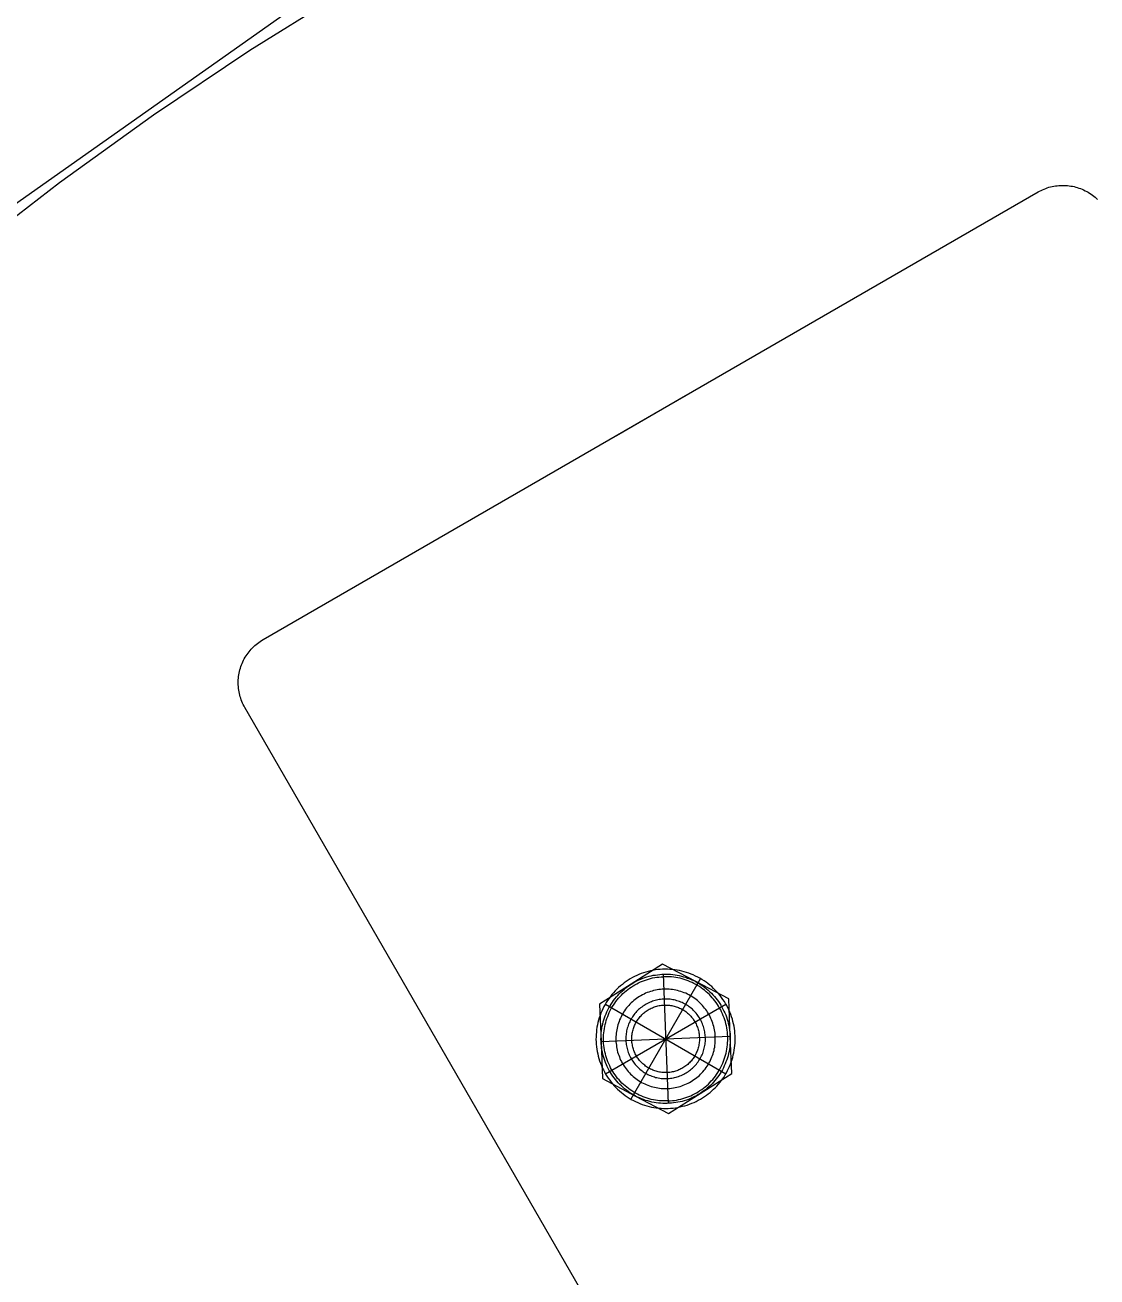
# Model space of a CAD drawing. Header units: millimetres. Extents: x -263 to 4879, y -277 to 2995.
# Drawn here: x 542.4 to 650.2, y 710.9 to 836.8 of the extents above; entities that cross this region are included whole.
import ezdxf

# ---------------------------------------------------------------- set-up
doc = ezdxf.new("R2010")
doc.units = ezdxf.units.MM
doc.layers.add('ZANO_R', color=7, linetype='Continuous', lineweight=0)
doc.layers.add('ZANO_W', color=1, linetype='Continuous', lineweight=0)
doc.styles.add('Arial', font='arial.ttf')
doc.styles.get("Standard").update_dxf_attribs({"font": 'ARIALUNI.TTF'})
doc.dimstyles.new('pl i ang', dxfattribs={"dimtxt": 50, "dimasz": 50, "dimexe": 1.25, "dimexo": 0.625, "dimgap": 10, "dimtad": 1, "dimtoh": 1, "dimtxsty": 'Standard', "dimcen": 2.5, "dimclrd": 1, "dimclre": 1, "dimclrt": 1, "dimadec": 0, "dimazin": 0, "dimtfac": 1, "dimtmove": 0, "dimatfit": 3, "dimfxl": 1, "dimarcsym": 1})

# ---------------------------------------------------------------- blocks, each defined once
blk = doc.blocks.new('*D441')
at = {"layer": 'ZANO_W', "color": 1, "lineweight": -2}
for p, q in [((741.71, 888.75), (-154, 888.75)), ((-144, 239.89), (-144, 848.75)), ((741.71, 199.89), (-154, 199.89))]:
    blk.add_line(p, q, dxfattribs=at)
at = {"layer": 'ZANO_W', "color": 1}
for points in [[(-137.33, 848.75), (-150.67, 848.75), (-144, 888.75)], [(-150.67, 239.89), (-137.33, 239.89), (-144, 199.89)]]:
    blk.add_solid(points, dxfattribs=at)
at = {"layer": 'ZANO_W', "color": 1, "insert": (-174.42, 544.32), "char_height": 40, "attachment_point": 5, "rotation": 90, "style": 'Arial'}
blk.add_mtext('689', dxfattribs=at)
blk = doc.blocks.new('*D442')
at = {"layer": 'ZANO_W', "color": 1, "lineweight": -2}
for p, q in [((747.96, 1365.34), (-216.41, 1365.34)), ((-206.41, 1325.34), (-206.41, -236.41)), ((735.9, -276.41), (-216.41, -276.41))]:
    blk.add_line(p, q, dxfattribs=at)
at = {"layer": 'ZANO_W', "color": 1}
for points in [[(-199.74, 1325.34), (-213.08, 1325.34), (-206.41, 1365.34)], [(-213.08, -236.41), (-199.74, -236.41), (-206.41, -276.41)]]:
    blk.add_solid(points, dxfattribs=at)
at = {"layer": 'ZANO_W', "color": 1, "insert": (-236.83, 544.46), "char_height": 40, "attachment_point": 5, "rotation": 90, "style": 'Arial'}
blk.add_mtext('1642', dxfattribs=at)

msp = doc.modelspace()

# ---------------------------------------------------------------- linework, layer by layer
at = {"layer": 'ZANO_R'}
for p, q in [((533.37, 813.12), (572.29, 840.58)), ((564.98, 834.22), (574.87, 840.37)), ((555.29, 827.74), (564.98, 834.22)), ((545.84, 820.94), (555.29, 827.74)), ((536.62, 813.82), (545.84, 820.94)), ((646.18, 820.6), (646.35, 820.62)), ((646.35, 820.62), (646.52, 820.63)), ((646.52, 820.63), (646.69, 820.64)), ((646.69, 820.64), (646.86, 820.63)), ((646.86, 820.63), (647.03, 820.63)), ((647.03, 820.63), (647.2, 820.62)), ((566.3, 774.97), (644.25, 819.97)), ((644.25, 819.97), (644.39, 820.05)), ((644.39, 820.05), (644.55, 820.13)), ((644.55, 820.13), (644.7, 820.2)), ((644.7, 820.2), (644.86, 820.27)), ((644.86, 820.27), (645.02, 820.33)), ((645.02, 820.33), (645.18, 820.38)), ((645.18, 820.38), (645.34, 820.44)), ((645.34, 820.44), (645.51, 820.48)), ((645.51, 820.48), (645.67, 820.52)), ((645.67, 820.52), (645.84, 820.55)), ((645.84, 820.55), (646.01, 820.58)), ((646.01, 820.58), (646.18, 820.6)), ((647.2, 820.62), (647.37, 820.6)), ((647.37, 820.6), (647.54, 820.57)), ((647.54, 820.57), (647.71, 820.54)), ((647.71, 820.54), (647.87, 820.51)), ((647.87, 820.51), (648.04, 820.47)), ((648.04, 820.47), (648.2, 820.42)), ((648.2, 820.42), (648.37, 820.37)), ((648.37, 820.37), (648.53, 820.31)), ((648.53, 820.31), (648.69, 820.24)), ((648.69, 820.24), (648.84, 820.18)), ((648.84, 820.18), (649, 820.1)), ((649, 820.1), (649.15, 820.02)), ((649.15, 820.02), (649.29, 819.94)), ((649.29, 819.94), (649.44, 819.85)), ((649.44, 819.85), (649.58, 819.75)), ((649.58, 819.75), (649.72, 819.65)), ((649.72, 819.65), (649.86, 819.55)), ((649.86, 819.55), (649.99, 819.44)), ((649.99, 819.44), (650.12, 819.33)), ((650.12, 819.33), (650.24, 819.21)), ((608.78, 799.47), (601.85, 795.47)), ((565.11, 774.01), (565.23, 774.13)), ((565.23, 774.13), (565.35, 774.25)), ((565.35, 774.25), (565.47, 774.37)), ((565.47, 774.37), (565.6, 774.48)), ((565.6, 774.48), (565.74, 774.59)), ((565.74, 774.59), (565.87, 774.69)), ((565.87, 774.69), (566.01, 774.79)), ((566.01, 774.79), (566.16, 774.88)), ((566.16, 774.88), (566.3, 774.97)), ((564.26, 772.73), (564.34, 772.89)), ((564.34, 772.89), (564.42, 773.04)), ((564.42, 773.04), (564.5, 773.19)), ((564.5, 773.19), (564.59, 773.33)), ((564.59, 773.33), (564.69, 773.47)), ((564.69, 773.47), (564.79, 773.61)), ((564.79, 773.61), (564.89, 773.75)), ((564.89, 773.75), (565, 773.88)), ((565, 773.88), (565.11, 774.01)), ((563.87, 771.43), (563.9, 771.6)), ((563.9, 771.6), (563.93, 771.76)), ((563.93, 771.76), (563.97, 771.93)), ((563.97, 771.93), (564.02, 772.09)), ((564.02, 772.09), (564.07, 772.26)), ((564.07, 772.26), (564.13, 772.42)), ((564.13, 772.42), (564.19, 772.58)), ((564.19, 772.58), (564.26, 772.73)), ((563.8, 770.75), (563.81, 770.92)), ((563.8, 770.58), (563.8, 770.75)), ((563.81, 770.41), (563.8, 770.58)), ((563.81, 770.92), (563.82, 771.09)), ((563.82, 770.24), (563.81, 770.41)), ((563.82, 771.09), (563.84, 771.26)), ((563.84, 771.26), (563.87, 771.43)), ((563.84, 770.07), (563.82, 770.24)), ((563.86, 769.9), (563.84, 770.07)), ((563.89, 769.73), (563.86, 769.9)), ((563.92, 769.56), (563.89, 769.73)), ((563.96, 769.4), (563.92, 769.56)), ((564, 769.23), (563.96, 769.4)), ((564.06, 769.07), (564, 769.23)), ((564.11, 768.91), (564.06, 769.07)), ((564.17, 768.75), (564.11, 768.91)), ((564.24, 768.59), (564.17, 768.75)), ((564.31, 768.44), (564.24, 768.59)), ((564.39, 768.29), (564.31, 768.44)), ((564.47, 768.14), (564.39, 768.29)), ((629.73, 655.11), (564.47, 768.14)), ((606.49, 742.33), (603.32, 740.33)), ((604.34, 741.39), (604.11, 741.3)), ((604.57, 741.47), (604.34, 741.39)), ((604.8, 741.55), (604.57, 741.47)), ((605.04, 741.61), (604.8, 741.55)), ((605.28, 741.67), (605.04, 741.61)), ((605.52, 741.72), (605.28, 741.67)), ((605.76, 741.76), (605.52, 741.72)), ((606, 741.79), (605.76, 741.76)), ((606.24, 741.81), (606, 741.79)), ((606.21, 741.31), (606.42, 741.32)), ((606.49, 741.83), (606.24, 741.81)), ((606.42, 741.32), (606.64, 741.33)), ((609.82, 740.59), (606.49, 742.33)), ((606.73, 741.83), (606.49, 741.83)), ((606.53, 741.33), (607.05, 728.34)), ((606.64, 741.33), (606.86, 741.33)), ((606.98, 741.83), (606.73, 741.83)), ((606.86, 741.33), (607.08, 741.33)), ((607.22, 741.82), (606.98, 741.83)), ((607.08, 741.33), (607.3, 741.32)), ((607.46, 741.8), (607.22, 741.82)), ((607.71, 741.78), (607.46, 741.8)), ((607.95, 741.74), (607.71, 741.78)), ((608.19, 741.69), (607.95, 741.74)), ((608.43, 741.64), (608.19, 741.69)), ((608.66, 741.58), (608.43, 741.64)), ((608.9, 741.51), (608.66, 741.58)), ((609.13, 741.43), (608.9, 741.51)), ((609.36, 741.35), (609.13, 741.43)), ((609.58, 741.26), (609.36, 741.35)), ((603.32, 740.33), (600.15, 738.33)), ((602.25, 740.16), (602.06, 740)), ((602.44, 740.31), (602.25, 740.16)), ((602.63, 740.46), (602.44, 740.31)), ((602.83, 740.6), (602.63, 740.46)), ((602.78, 739.95), (602.96, 740.08)), ((603.03, 740.74), (602.83, 740.6)), ((602.96, 740.08), (603.14, 740.21)), ((603.24, 740.87), (603.03, 740.74)), ((603.14, 740.21), (603.32, 740.33)), ((603.45, 740.99), (603.24, 740.87)), ((610.29, 740.9), (603.29, 728.77)), ((603.32, 740.33), (603.51, 740.44)), ((603.34, 740.04), (603.52, 740.16)), ((603.67, 741.1), (603.45, 740.99)), ((603.51, 740.44), (603.7, 740.55)), ((603.52, 740.16), (603.7, 740.27)), ((603.89, 741.2), (603.67, 741.1)), ((603.7, 740.55), (603.9, 740.65)), ((603.7, 740.27), (603.89, 740.37)), ((604.11, 741.3), (603.89, 741.2)), ((603.89, 740.37), (604.08, 740.46)), ((603.9, 740.65), (604.09, 740.75)), ((604.08, 740.46), (604.27, 740.55)), ((604.09, 740.75), (604.29, 740.84)), ((604.27, 740.55), (604.47, 740.64)), ((604.29, 740.84), (604.5, 740.92)), ((604.47, 740.64), (604.67, 740.71)), ((604.5, 740.92), (604.71, 740.99)), ((604.67, 740.71), (604.87, 740.78)), ((604.71, 740.99), (604.91, 741.06)), ((604.87, 740.78), (605.07, 740.84)), ((604.91, 741.06), (605.13, 741.12)), ((605.07, 740.84), (605.28, 740.9)), ((605.13, 741.12), (605.34, 741.17)), ((605.28, 740.9), (605.49, 740.95)), ((605.34, 741.17), (605.55, 741.22)), ((605.49, 740.95), (605.7, 740.99)), ((605.55, 741.22), (605.77, 741.25)), ((605.7, 740.99), (605.91, 741.02)), ((605.77, 741.25), (605.99, 741.28)), ((605.91, 741.02), (606.12, 741.05)), ((605.99, 741.28), (606.21, 741.31)), ((606.12, 741.05), (606.33, 741.07)), ((606.33, 741.07), (606.54, 741.08)), ((606.76, 741.08), (606.54, 741.08)), ((606.97, 741.08), (606.76, 741.08)), ((607.18, 741.07), (606.97, 741.08)), ((607.4, 741.06), (607.18, 741.07)), ((607.3, 741.32), (607.52, 741.29)), ((607.61, 741.03), (607.4, 741.06)), ((607.52, 741.29), (607.74, 741.27)), ((607.82, 741), (607.61, 741.03)), ((607.74, 741.27), (607.96, 741.23)), ((608.03, 740.96), (607.82, 741)), ((607.96, 741.23), (608.17, 741.19)), ((608.24, 740.92), (608.03, 740.96)), ((608.17, 741.19), (608.38, 741.14)), ((608.45, 740.86), (608.24, 740.92)), ((608.38, 741.14), (608.6, 741.08)), ((608.65, 740.8), (608.45, 740.86)), ((608.6, 741.08), (608.81, 741.02)), ((608.85, 740.74), (608.65, 740.8)), ((608.81, 741.02), (609.01, 740.94)), ((609.05, 740.66), (608.85, 740.74)), ((609.01, 740.94), (609.22, 740.87)), ((609.25, 740.58), (609.05, 740.66)), ((609.22, 740.87), (609.42, 740.78)), ((609.45, 740.49), (609.25, 740.58)), ((609.42, 740.78), (609.62, 740.69)), ((609.64, 740.4), (609.45, 740.49)), ((609.81, 741.15), (609.58, 741.26)), ((609.62, 740.69), (609.82, 740.59)), ((609.83, 740.3), (609.64, 740.4)), ((610.02, 741.04), (609.81, 741.15)), ((613.14, 738.84), (609.82, 740.59)), ((609.82, 740.59), (610.01, 740.48)), ((610.01, 740.19), (609.83, 740.3)), ((610.01, 740.48), (610.2, 740.37)), ((610.19, 740.08), (610.01, 740.19)), ((610.24, 740.93), (610.02, 741.04)), ((610.37, 739.96), (610.19, 740.08)), ((610.2, 740.37), (610.38, 740.25)), ((610.45, 740.8), (610.24, 740.93)), ((610.38, 740.25), (610.56, 740.13)), ((610.66, 740.67), (610.45, 740.8)), ((610.56, 740.13), (610.74, 740)), ((610.86, 740.53), (610.66, 740.67)), ((611.05, 740.39), (610.86, 740.53)), ((611.24, 740.24), (611.05, 740.39)), ((611.43, 740.08), (611.24, 740.24)), ((611.61, 739.91), (611.43, 740.08)), ((601.1, 738.9), (600.96, 738.7)), ((601.24, 739.1), (601.1, 738.9)), ((601.39, 739.29), (601.24, 739.1)), ((601.55, 739.47), (601.39, 739.29)), ((601.72, 739.65), (601.55, 739.47)), ((601.56, 738.69), (601.7, 738.87)), ((601.7, 738.87), (601.84, 739.04)), ((601.89, 739.83), (601.72, 739.65)), ((601.84, 739.04), (601.98, 739.2)), ((602.06, 740), (601.89, 739.83)), ((601.92, 738.75), (602.06, 738.92)), ((601.98, 739.2), (602.13, 739.36)), ((602.06, 738.92), (602.2, 739.07)), ((602.13, 739.36), (602.29, 739.52)), ((602.2, 739.07), (602.35, 739.23)), ((602.29, 739.52), (602.45, 739.67)), ((602.35, 739.23), (602.5, 739.38)), ((602.45, 739.67), (602.61, 739.81)), ((602.5, 739.38), (602.66, 739.52)), ((602.61, 739.81), (602.78, 739.95)), ((602.66, 739.52), (602.82, 739.66)), ((602.82, 739.66), (602.99, 739.79)), ((602.99, 739.79), (603.16, 739.92)), ((603.16, 739.92), (603.34, 740.04)), ((603.87, 738.89), (603.73, 738.79)), ((604.01, 738.99), (603.87, 738.89)), ((604.16, 739.09), (604.01, 738.99)), ((604.31, 739.17), (604.16, 739.09)), ((604.46, 739.26), (604.31, 739.17)), ((604.62, 739.34), (604.46, 739.26)), ((604.77, 739.41), (604.62, 739.34)), ((604.93, 739.48), (604.77, 739.41)), ((605.1, 739.54), (604.93, 739.48)), ((605.26, 739.59), (605.1, 739.54)), ((605.43, 739.64), (605.26, 739.59)), ((605.59, 739.69), (605.43, 739.64)), ((605.76, 739.73), (605.59, 739.69)), ((605.93, 739.76), (605.76, 739.73)), ((606.11, 739.79), (605.93, 739.76)), ((606.28, 739.81), (606.11, 739.79)), ((606.45, 739.82), (606.28, 739.81)), ((606.43, 738.82), (606.29, 738.8)), ((606.57, 738.83), (606.43, 738.82)), ((606.62, 739.83), (606.45, 739.82)), ((606.7, 738.83), (606.57, 738.83)), ((606.8, 739.83), (606.62, 739.83)), ((606.84, 738.83), (606.7, 738.83)), ((606.97, 739.83), (606.8, 739.83)), ((606.98, 738.83), (606.84, 738.83)), ((607.14, 739.82), (606.97, 739.83)), ((607.12, 738.82), (606.98, 738.83)), ((607.25, 738.81), (607.12, 738.82)), ((607.32, 739.81), (607.14, 739.82)), ((607.39, 738.79), (607.25, 738.81)), ((607.49, 739.79), (607.32, 739.81)), ((607.66, 739.76), (607.49, 739.79)), ((607.83, 739.73), (607.66, 739.76)), ((608, 739.69), (607.83, 739.73)), ((608.17, 739.64), (608, 739.69)), ((608.33, 739.59), (608.17, 739.64)), ((608.5, 739.54), (608.33, 739.59)), ((608.66, 739.47), (608.5, 739.54)), ((608.82, 739.41), (608.66, 739.47)), ((608.98, 739.33), (608.82, 739.41)), ((609.13, 739.25), (608.98, 739.33)), ((609.28, 739.17), (609.13, 739.25)), ((609.43, 739.08), (609.28, 739.17)), ((609.58, 738.99), (609.43, 739.08)), ((609.72, 738.89), (609.58, 738.99)), ((609.86, 738.78), (609.72, 738.89)), ((610.54, 739.84), (610.37, 739.96)), ((610.71, 739.71), (610.54, 739.84)), ((610.87, 739.57), (610.71, 739.71)), ((610.74, 740), (610.91, 739.86)), ((611.03, 739.43), (610.87, 739.57)), ((610.91, 739.86), (611.08, 739.72)), ((611.19, 739.28), (611.03, 739.43)), ((611.08, 739.72), (611.24, 739.57)), ((611.34, 739.13), (611.19, 739.28)), ((611.24, 739.57), (611.4, 739.42)), ((611.48, 738.97), (611.34, 739.13)), ((611.4, 739.42), (611.55, 739.26)), ((611.62, 738.81), (611.48, 738.97)), ((611.55, 739.26), (611.7, 739.1)), ((611.79, 739.74), (611.61, 739.91)), ((611.75, 738.64), (611.62, 738.81)), ((611.7, 739.1), (611.84, 738.93)), ((611.95, 739.57), (611.79, 739.74)), ((611.84, 738.93), (611.98, 738.76)), ((612.12, 739.38), (611.95, 739.57)), ((612.27, 739.19), (612.12, 739.38)), ((612.42, 739), (612.27, 739.19)), ((612.56, 738.8), (612.42, 739)), ((613.29, 735.09), (613.14, 738.84)), ((600.15, 738.33), (600.3, 734.58)), ((600.37, 737.63), (600.28, 737.4)), ((600.48, 737.85), (600.37, 737.63)), ((600.58, 738.07), (600.48, 737.85)), ((600.7, 738.28), (600.58, 738.07)), ((600.83, 738.49), (600.7, 738.28)), ((600.73, 738.33), (612.86, 731.33)), ((600.73, 731.33), (612.86, 738.33)), ((600.8, 737.36), (600.89, 737.56)), ((600.96, 738.7), (600.83, 738.49)), ((600.89, 737.56), (600.99, 737.76)), ((600.99, 737.76), (601.09, 737.95)), ((601.09, 737.95), (601.2, 738.15)), ((601.13, 737.49), (601.23, 737.68)), ((601.2, 738.15), (601.31, 738.33)), ((601.23, 737.68), (601.33, 737.87)), ((601.31, 738.33), (601.44, 738.52)), ((601.33, 737.87), (601.43, 738.05)), ((601.43, 738.05), (601.55, 738.23)), ((601.44, 738.52), (601.56, 738.69)), ((601.55, 738.23), (601.67, 738.41)), ((601.67, 738.41), (601.79, 738.58)), ((601.79, 738.58), (601.92, 738.75)), ((602.67, 737.66), (602.57, 737.51)), ((602.77, 737.8), (602.67, 737.66)), ((602.87, 737.94), (602.77, 737.8)), ((602.98, 738.07), (602.87, 737.94)), ((603.1, 738.2), (602.98, 738.07)), ((603.21, 738.33), (603.1, 738.2)), ((603.34, 738.45), (603.21, 738.33)), ((603.47, 738.57), (603.34, 738.45)), ((603.6, 738.68), (603.47, 738.57)), ((603.73, 738.79), (603.6, 738.68)), ((603.88, 737.57), (603.79, 737.47)), ((603.97, 737.67), (603.88, 737.57)), ((604.07, 737.77), (603.97, 737.67)), ((604.18, 737.86), (604.07, 737.77)), ((604.28, 737.95), (604.18, 737.86)), ((604.39, 738.03), (604.28, 737.95)), ((604.5, 738.11), (604.39, 738.03)), ((604.62, 738.19), (604.5, 738.11)), ((604.74, 738.26), (604.62, 738.19)), ((604.66, 737.48), (604.75, 737.55)), ((604.85, 738.33), (604.74, 738.26)), ((604.75, 737.55), (604.85, 737.62)), ((604.98, 738.4), (604.85, 738.33)), ((604.85, 737.62), (604.94, 737.69)), ((604.94, 737.69), (605.04, 737.75)), ((605.1, 738.46), (604.98, 738.4)), ((605.04, 737.75), (605.15, 737.81)), ((605.23, 738.52), (605.1, 738.46)), ((605.15, 737.81), (605.25, 737.86)), ((605.36, 738.57), (605.23, 738.52)), ((605.25, 737.86), (605.35, 737.92)), ((605.35, 737.92), (605.46, 737.96)), ((605.48, 738.61), (605.36, 738.57)), ((605.46, 737.96), (605.57, 738.01)), ((605.62, 738.66), (605.48, 738.61)), ((605.57, 738.01), (605.68, 738.05)), ((605.75, 738.7), (605.62, 738.66)), ((605.68, 738.05), (605.79, 738.08)), ((605.88, 738.73), (605.75, 738.7)), ((605.79, 738.08), (605.91, 738.12)), ((606.02, 738.76), (605.88, 738.73)), ((605.91, 738.12), (606.02, 738.15)), ((606.15, 738.78), (606.02, 738.76)), ((606.02, 738.15), (606.13, 738.17)), ((606.13, 738.17), (606.25, 738.19)), ((606.29, 738.8), (606.15, 738.78)), ((606.25, 738.19), (606.37, 738.21)), ((606.37, 738.21), (606.48, 738.22)), ((606.48, 738.22), (606.6, 738.23)), ((606.6, 738.23), (606.72, 738.23)), ((606.72, 738.23), (606.83, 738.23)), ((606.83, 738.23), (606.95, 738.23)), ((606.95, 738.23), (607.07, 738.22)), ((607.07, 738.22), (607.19, 738.21)), ((607.19, 738.21), (607.3, 738.2)), ((607.3, 738.2), (607.42, 738.18)), ((607.53, 738.77), (607.39, 738.79)), ((607.42, 738.18), (607.53, 738.15)), ((607.66, 738.74), (607.53, 738.77)), ((607.53, 738.15), (607.65, 738.13)), ((607.65, 738.13), (607.76, 738.09)), ((607.8, 738.71), (607.66, 738.74)), ((607.76, 738.09), (607.87, 738.06)), ((607.93, 738.67), (607.8, 738.71)), ((607.87, 738.06), (607.98, 738.02)), ((608.06, 738.63), (607.93, 738.67)), ((607.98, 738.02), (608.09, 737.98)), ((608.19, 738.58), (608.06, 738.63)), ((608.09, 737.98), (608.2, 737.93)), ((608.32, 738.53), (608.19, 738.58)), ((608.2, 737.93), (608.31, 737.88)), ((608.31, 737.88), (608.41, 737.83)), ((608.45, 738.48), (608.32, 738.53)), ((608.41, 737.83), (608.51, 737.77)), ((608.57, 738.42), (608.45, 738.48)), ((608.51, 737.77), (608.61, 737.71)), ((608.69, 738.35), (608.57, 738.42)), ((608.61, 737.71), (608.71, 737.64)), ((608.81, 738.29), (608.69, 738.35)), ((608.71, 737.64), (608.81, 737.58)), ((608.93, 738.22), (608.81, 738.29)), ((608.81, 737.58), (608.9, 737.5)), ((609.05, 738.14), (608.93, 738.22)), ((609.16, 738.06), (609.05, 738.14)), ((609.27, 737.98), (609.16, 738.06)), ((609.38, 737.89), (609.27, 737.98)), ((609.48, 737.8), (609.38, 737.89)), ((609.58, 737.7), (609.48, 737.8)), ((609.68, 737.6), (609.58, 737.7)), ((609.77, 737.5), (609.68, 737.6)), ((610, 738.68), (609.86, 738.78)), ((610.13, 738.56), (610, 738.68)), ((610.25, 738.44), (610.13, 738.56)), ((610.38, 738.32), (610.25, 738.44)), ((610.5, 738.2), (610.38, 738.32)), ((610.61, 738.06), (610.5, 738.2)), ((610.72, 737.93), (610.61, 738.06)), ((610.83, 737.79), (610.72, 737.93)), ((610.93, 737.65), (610.83, 737.79)), ((611.02, 737.51), (610.93, 737.65)), ((611.88, 738.47), (611.75, 738.64)), ((612, 738.29), (611.88, 738.47)), ((611.98, 738.76), (612.11, 738.58)), ((612.11, 738.11), (612, 738.29)), ((612.11, 738.58), (612.23, 738.4)), ((612.22, 737.93), (612.11, 738.11)), ((612.33, 737.74), (612.22, 737.93)), ((612.23, 738.4), (612.35, 738.21)), ((612.42, 737.55), (612.33, 737.74)), ((612.35, 738.21), (612.46, 738.02)), ((612.51, 737.36), (612.42, 737.55)), ((612.46, 738.02), (612.56, 737.83)), ((612.7, 738.6), (612.56, 738.8)), ((612.56, 737.83), (612.66, 737.63)), ((612.66, 737.63), (612.75, 737.44)), ((612.83, 738.39), (612.7, 738.6)), ((612.95, 738.17), (612.83, 738.39)), ((613.06, 737.96), (612.95, 738.17)), ((613.16, 737.74), (613.06, 737.96)), ((613.26, 737.51), (613.16, 737.74)), ((599.99, 736.47), (599.93, 736.23)), ((600.05, 736.71), (599.99, 736.47)), ((600.12, 736.94), (600.05, 736.71)), ((600.2, 737.17), (600.12, 736.94)), ((600.28, 737.4), (600.2, 737.17)), ((600.42, 736.1), (600.47, 736.32)), ((600.47, 736.32), (600.52, 736.53)), ((600.52, 736.53), (600.58, 736.74)), ((600.58, 736.74), (600.65, 736.95)), ((600.65, 736.95), (600.72, 737.16)), ((600.71, 736.28), (600.77, 736.49)), ((600.72, 737.16), (600.8, 737.36)), ((600.77, 736.49), (600.83, 736.69)), ((600.83, 736.69), (600.89, 736.89)), ((600.89, 736.89), (600.97, 737.09)), ((600.97, 737.09), (601.05, 737.29)), ((601.05, 737.29), (601.13, 737.49)), ((602.05, 736.42), (602, 736.25)), ((602.11, 736.58), (602.05, 736.42)), ((602.17, 736.74), (602.11, 736.58)), ((602.24, 736.9), (602.17, 736.74)), ((602.31, 737.06), (602.24, 736.9)), ((602.39, 737.21), (602.31, 737.06)), ((602.48, 737.36), (602.39, 737.21)), ((602.57, 737.51), (602.48, 737.36)), ((603.07, 736.3), (603.02, 736.17)), ((603.12, 736.43), (603.07, 736.3)), ((603.18, 736.55), (603.12, 736.43)), ((603.24, 736.67), (603.18, 736.55)), ((603.31, 736.8), (603.24, 736.67)), ((603.38, 736.92), (603.31, 736.8)), ((603.45, 737.03), (603.38, 736.92)), ((603.53, 737.15), (603.45, 737.03)), ((603.61, 737.26), (603.53, 737.15)), ((603.7, 737.37), (603.61, 737.26)), ((603.67, 736.19), (603.72, 736.29)), ((603.79, 737.47), (603.7, 737.37)), ((603.72, 736.29), (603.77, 736.4)), ((603.77, 736.4), (603.83, 736.5)), ((603.83, 736.5), (603.89, 736.6)), ((603.89, 736.6), (603.95, 736.7)), ((603.95, 736.7), (604.02, 736.8)), ((604.02, 736.8), (604.09, 736.89)), ((604.09, 736.89), (604.16, 736.99)), ((604.16, 736.99), (604.24, 737.08)), ((604.24, 737.08), (604.32, 737.16)), ((604.32, 737.16), (604.4, 737.25)), ((604.4, 737.25), (604.48, 737.33)), ((604.48, 737.33), (604.57, 737.41)), ((604.57, 737.41), (604.66, 737.48)), ((608.9, 737.5), (608.99, 737.43)), ((608.99, 737.43), (609.08, 737.35)), ((609.08, 737.35), (609.16, 737.27)), ((609.16, 737.27), (609.25, 737.19)), ((609.25, 737.19), (609.33, 737.1)), ((609.33, 737.1), (609.4, 737.01)), ((609.4, 737.01), (609.48, 736.92)), ((609.48, 736.92), (609.55, 736.83)), ((609.55, 736.83), (609.61, 736.73)), ((609.61, 736.73), (609.68, 736.63)), ((609.68, 736.63), (609.74, 736.53)), ((609.74, 736.53), (609.8, 736.43)), ((609.86, 737.4), (609.77, 737.5)), ((609.8, 736.43), (609.85, 736.33)), ((609.85, 736.33), (609.9, 736.22)), ((609.95, 737.29), (609.86, 737.4)), ((610.03, 737.18), (609.95, 737.29)), ((610.11, 737.07), (610.03, 737.18)), ((610.19, 736.95), (610.11, 737.07)), ((610.26, 736.83), (610.19, 736.95)), ((610.33, 736.71), (610.26, 736.83)), ((610.39, 736.59), (610.33, 736.71)), ((610.45, 736.46), (610.39, 736.59)), ((610.5, 736.34), (610.45, 736.46)), ((610.55, 736.21), (610.5, 736.34)), ((611.11, 737.36), (611.02, 737.51)), ((611.2, 737.21), (611.11, 737.36)), ((611.28, 737.05), (611.2, 737.21)), ((611.35, 736.89), (611.28, 737.05)), ((611.42, 736.74), (611.35, 736.89)), ((611.48, 736.57), (611.42, 736.74)), ((611.54, 736.41), (611.48, 736.57)), ((611.59, 736.24), (611.54, 736.41)), ((612.59, 737.16), (612.51, 737.36)), ((612.67, 736.96), (612.59, 737.16)), ((612.74, 736.76), (612.67, 736.96)), ((612.8, 736.56), (612.74, 736.76)), ((612.75, 737.44), (612.84, 737.23)), ((612.86, 736.35), (612.8, 736.56)), ((612.84, 737.23), (612.91, 737.03)), ((612.91, 736.14), (612.86, 736.35)), ((612.91, 737.03), (612.98, 736.82)), ((612.98, 736.82), (613.05, 736.61)), ((613.05, 736.61), (613.1, 736.4)), ((613.1, 736.4), (613.15, 736.18)), ((613.35, 737.29), (613.26, 737.51)), ((613.43, 737.06), (613.35, 737.29)), ((613.51, 736.82), (613.43, 737.06)), ((613.57, 736.59), (613.51, 736.82)), ((613.63, 736.35), (613.57, 736.59)), ((613.68, 736.11), (613.63, 736.35)), ((599.81, 735.26), (599.8, 735.02)), ((599.83, 735.51), (599.81, 735.26)), ((599.85, 735.75), (599.83, 735.51)), ((599.89, 735.99), (599.85, 735.75)), ((599.93, 736.23), (599.89, 735.99)), ((600.3, 735.01), (600.31, 735.23)), ((600.3, 734.58), (613.29, 735.09)), ((600.31, 735.23), (600.32, 735.45)), ((600.32, 735.45), (600.35, 735.67)), ((600.35, 735.67), (600.38, 735.89)), ((600.38, 735.89), (600.42, 736.1)), ((600.55, 735.01), (600.56, 735.23)), ((600.56, 735.23), (600.57, 735.44)), ((600.57, 735.44), (600.6, 735.65)), ((600.6, 735.65), (600.63, 735.86)), ((600.63, 735.86), (600.67, 736.07)), ((600.67, 736.07), (600.71, 736.28)), ((601.8, 735.06), (601.79, 734.88)), ((601.81, 735.23), (601.8, 735.06)), ((601.83, 735.4), (601.81, 735.23)), ((601.85, 735.57), (601.83, 735.4)), ((601.88, 735.74), (601.85, 735.57)), ((601.91, 735.91), (601.88, 735.74)), ((601.95, 736.08), (601.91, 735.91)), ((602, 736.25), (601.95, 736.08)), ((602.81, 735.23), (602.8, 735.09)), ((602.8, 735.09), (602.8, 734.95)), ((602.83, 735.36), (602.81, 735.23)), ((602.85, 735.5), (602.83, 735.36)), ((602.87, 735.64), (602.85, 735.5)), ((602.9, 735.77), (602.87, 735.64)), ((602.94, 735.9), (602.9, 735.77)), ((602.98, 736.04), (602.94, 735.9)), ((603.02, 736.17), (602.98, 736.04)), ((603.4, 735.05), (603.41, 735.17)), ((603.4, 734.93), (603.4, 735.05)), ((603.41, 735.17), (603.42, 735.28)), ((603.42, 735.28), (603.44, 735.4)), ((603.44, 735.4), (603.46, 735.52)), ((603.46, 735.52), (603.49, 735.63)), ((603.49, 735.63), (603.52, 735.74)), ((603.52, 735.74), (603.55, 735.86)), ((603.55, 735.86), (603.59, 735.97)), ((603.59, 735.97), (603.63, 736.08)), ((603.63, 736.08), (603.67, 736.19)), ((609.9, 736.22), (609.94, 736.11)), ((609.94, 736.11), (609.99, 736)), ((609.99, 736), (610.03, 735.89)), ((610.03, 735.89), (610.06, 735.78)), ((610.06, 735.78), (610.09, 735.67)), ((610.09, 735.67), (610.12, 735.55)), ((610.12, 735.55), (610.14, 735.44)), ((610.14, 735.44), (610.16, 735.32)), ((610.16, 735.32), (610.17, 735.2)), ((610.17, 735.2), (610.18, 735.09)), ((610.18, 735.09), (610.19, 734.97)), ((610.6, 736.08), (610.55, 736.21)), ((610.64, 735.95), (610.6, 736.08)), ((610.67, 735.81), (610.64, 735.95)), ((610.7, 735.68), (610.67, 735.81)), ((610.73, 735.54), (610.7, 735.68)), ((610.75, 735.41), (610.73, 735.54)), ((610.77, 735.27), (610.75, 735.41)), ((610.78, 735.13), (610.77, 735.27)), ((610.79, 734.99), (610.78, 735.13)), ((611.64, 736.08), (611.59, 736.24)), ((611.68, 735.91), (611.64, 736.08)), ((611.71, 735.74), (611.68, 735.91)), ((611.74, 735.57), (611.71, 735.74)), ((611.76, 735.39), (611.74, 735.57)), ((611.78, 735.22), (611.76, 735.39)), ((611.79, 735.05), (611.78, 735.22)), ((611.79, 734.87), (611.79, 735.05)), ((612.95, 735.93), (612.91, 736.14)), ((612.98, 735.72), (612.95, 735.93)), ((613.01, 735.51), (612.98, 735.72)), ((613.03, 735.3), (613.01, 735.51)), ((613.04, 735.08), (613.03, 735.3)), ((613.04, 734.87), (613.04, 735.08)), ((613.15, 736.18), (613.19, 735.97)), ((613.19, 735.97), (613.23, 735.75)), ((613.23, 735.75), (613.26, 735.53)), ((613.26, 735.53), (613.28, 735.31)), ((613.28, 735.31), (613.29, 735.09)), ((613.44, 731.34), (613.29, 735.09)), ((613.29, 735.09), (613.29, 734.88)), ((613.72, 735.87), (613.68, 736.11)), ((613.75, 735.63), (613.72, 735.87)), ((613.77, 735.39), (613.75, 735.63)), ((613.79, 735.14), (613.77, 735.39)), ((613.79, 734.9), (613.79, 735.14)), ((599.8, 735.02), (599.79, 734.77)), ((599.79, 734.77), (599.8, 734.53)), ((599.8, 734.53), (599.82, 734.29)), ((599.82, 734.29), (599.84, 734.04)), ((599.84, 734.04), (599.87, 733.8)), ((599.87, 733.8), (599.91, 733.56)), ((600.29, 734.79), (600.3, 735.01)), ((600.3, 734.58), (600.29, 734.79)), ((600.3, 734.58), (600.45, 730.83)), ((600.31, 734.36), (600.3, 734.58)), ((600.33, 734.14), (600.31, 734.36)), ((600.36, 733.92), (600.33, 734.14)), ((600.39, 733.7), (600.36, 733.92)), ((600.54, 734.8), (600.55, 735.01)), ((600.55, 734.59), (600.54, 734.8)), ((600.56, 734.37), (600.55, 734.59)), ((600.58, 734.16), (600.56, 734.37)), ((600.61, 733.95), (600.58, 734.16)), ((600.64, 733.74), (600.61, 733.95)), ((601.79, 734.88), (601.8, 734.71)), ((601.8, 734.71), (601.8, 734.53)), ((601.8, 734.53), (601.82, 734.36)), ((601.82, 734.36), (601.84, 734.19)), ((601.84, 734.19), (601.86, 734.02)), ((601.86, 734.02), (601.89, 733.85)), ((601.89, 733.85), (601.93, 733.68)), ((602.8, 734.95), (602.79, 734.81)), ((602.79, 734.81), (602.8, 734.68)), ((602.8, 734.68), (602.8, 734.54)), ((602.8, 734.54), (602.82, 734.4)), ((602.82, 734.4), (602.83, 734.26)), ((602.83, 734.26), (602.86, 734.13)), ((602.86, 734.13), (602.88, 733.99)), ((602.88, 733.99), (602.92, 733.86)), ((602.92, 733.86), (602.95, 733.72)), ((603.39, 734.82), (603.4, 734.93)), ((603.4, 734.7), (603.39, 734.82)), ((603.4, 734.58), (603.4, 734.7)), ((603.41, 734.47), (603.4, 734.58)), ((603.43, 734.35), (603.41, 734.47)), ((603.45, 734.23), (603.43, 734.35)), ((603.47, 734.12), (603.45, 734.23)), ((603.5, 734), (603.47, 734.12)), ((603.53, 733.89), (603.5, 734)), ((603.56, 733.78), (603.53, 733.89)), ((603.6, 733.67), (603.56, 733.78)), ((610.04, 733.81), (610, 733.7)), ((610.07, 733.93), (610.04, 733.81)), ((610.1, 734.04), (610.07, 733.93)), ((610.12, 734.15), (610.1, 734.04)), ((610.15, 734.27), (610.12, 734.15)), ((610.16, 734.39), (610.15, 734.27)), ((610.18, 734.5), (610.16, 734.39)), ((610.19, 734.62), (610.18, 734.5)), ((610.19, 734.97), (610.19, 734.85)), ((610.19, 734.85), (610.19, 734.74)), ((610.19, 734.74), (610.19, 734.62)), ((610.65, 733.77), (610.68, 733.9)), ((610.68, 733.9), (610.71, 734.03)), ((610.71, 734.03), (610.74, 734.17)), ((610.74, 734.17), (610.76, 734.31)), ((610.76, 734.31), (610.77, 734.44)), ((610.77, 734.44), (610.79, 734.58)), ((610.79, 734.86), (610.79, 734.99)), ((610.79, 734.72), (610.79, 734.86)), ((610.79, 734.58), (610.79, 734.72)), ((611.66, 733.67), (611.69, 733.84)), ((611.69, 733.84), (611.73, 734.01)), ((611.73, 734.01), (611.75, 734.18)), ((611.75, 734.18), (611.77, 734.35)), ((611.77, 734.35), (611.78, 734.53)), ((611.78, 734.53), (611.79, 734.7)), ((611.79, 734.7), (611.79, 734.87)), ((612.92, 733.6), (612.96, 733.81)), ((612.96, 733.81), (612.99, 734.02)), ((612.99, 734.02), (613.01, 734.23)), ((613.01, 734.23), (613.03, 734.44)), ((613.03, 734.44), (613.04, 734.66)), ((613.04, 734.66), (613.04, 734.87)), ((613.21, 733.78), (613.17, 733.57)), ((613.24, 734), (613.21, 733.78)), ((613.26, 734.22), (613.24, 734)), ((613.28, 734.44), (613.26, 734.22)), ((613.29, 734.66), (613.28, 734.44)), ((613.29, 734.88), (613.29, 734.66)), ((613.7, 733.68), (613.73, 733.93)), ((613.73, 733.93), (613.76, 734.17)), ((613.76, 734.17), (613.78, 734.41)), ((613.78, 734.41), (613.79, 734.66)), ((613.79, 734.66), (613.79, 734.9)), ((599.91, 733.56), (599.96, 733.32)), ((599.96, 733.32), (600.02, 733.08)), ((600.02, 733.08), (600.08, 732.85)), ((600.08, 732.85), (600.15, 732.62)), ((600.15, 732.62), (600.24, 732.38)), ((600.43, 733.49), (600.39, 733.7)), ((600.48, 733.27), (600.43, 733.49)), ((600.54, 733.06), (600.48, 733.27)), ((600.6, 732.85), (600.54, 733.06)), ((600.67, 732.64), (600.6, 732.85)), ((600.68, 733.53), (600.64, 733.74)), ((600.75, 732.44), (600.67, 732.64)), ((600.73, 733.32), (600.68, 733.53)), ((600.79, 733.11), (600.73, 733.32)), ((600.85, 732.91), (600.79, 733.11)), ((600.92, 732.71), (600.85, 732.91)), ((600.99, 732.51), (600.92, 732.71)), ((601.93, 733.68), (601.97, 733.51)), ((601.97, 733.51), (602.02, 733.34)), ((602.02, 733.34), (602.08, 733.18)), ((602.08, 733.18), (602.14, 733.02)), ((602.14, 733.02), (602.2, 732.85)), ((602.2, 732.85), (602.27, 732.7)), ((602.27, 732.7), (602.35, 732.54)), ((602.35, 732.54), (602.43, 732.39)), ((602.95, 733.72), (602.99, 733.59)), ((602.99, 733.59), (603.04, 733.46)), ((603.04, 733.46), (603.09, 733.33)), ((603.09, 733.33), (603.14, 733.21)), ((603.14, 733.21), (603.2, 733.08)), ((603.2, 733.08), (603.26, 732.96)), ((603.26, 732.96), (603.33, 732.84)), ((603.33, 732.84), (603.4, 732.72)), ((603.4, 732.72), (603.48, 732.6)), ((603.48, 732.6), (603.55, 732.49)), ((603.64, 733.56), (603.6, 733.67)), ((603.69, 733.45), (603.64, 733.56)), ((603.74, 733.34), (603.69, 733.45)), ((603.79, 733.24), (603.74, 733.34)), ((603.85, 733.14), (603.79, 733.24)), ((603.91, 733.04), (603.85, 733.14)), ((603.97, 732.94), (603.91, 733.04)), ((604.04, 732.84), (603.97, 732.94)), ((604.11, 732.75), (604.04, 732.84)), ((604.18, 732.66), (604.11, 732.75)), ((604.26, 732.57), (604.18, 732.66)), ((604.34, 732.48), (604.26, 732.57)), ((609.35, 732.59), (609.27, 732.51)), ((609.43, 732.68), (609.35, 732.59)), ((609.5, 732.78), (609.43, 732.68)), ((609.57, 732.87), (609.5, 732.78)), ((609.63, 732.97), (609.57, 732.87)), ((609.7, 733.07), (609.63, 732.97)), ((609.76, 733.17), (609.7, 733.07)), ((609.81, 733.27), (609.76, 733.17)), ((609.86, 733.38), (609.81, 733.27)), ((609.91, 733.48), (609.86, 733.38)), ((609.96, 733.59), (609.91, 733.48)), ((610, 733.7), (609.96, 733.59)), ((609.98, 732.41), (610.06, 732.52)), ((610.06, 732.52), (610.14, 732.64)), ((610.14, 732.64), (610.21, 732.75)), ((610.21, 732.75), (610.28, 732.87)), ((610.28, 732.87), (610.35, 733)), ((610.35, 733), (610.41, 733.12)), ((610.41, 733.12), (610.46, 733.24)), ((610.46, 733.24), (610.52, 733.37)), ((610.52, 733.37), (610.56, 733.5)), ((610.56, 733.5), (610.61, 733.63)), ((610.61, 733.63), (610.65, 733.77)), ((611.15, 732.38), (611.23, 732.53)), ((611.23, 732.53), (611.31, 732.69)), ((611.31, 732.69), (611.38, 732.85)), ((611.38, 732.85), (611.45, 733.01)), ((611.45, 733.01), (611.51, 733.17)), ((611.51, 733.17), (611.56, 733.34)), ((611.56, 733.34), (611.61, 733.5)), ((611.61, 733.5), (611.66, 733.67)), ((612.54, 732.38), (612.62, 732.58)), ((612.62, 732.58), (612.69, 732.78)), ((612.69, 732.78), (612.76, 732.98)), ((612.76, 732.98), (612.82, 733.18)), ((612.82, 733.18), (612.87, 733.39)), ((612.94, 732.72), (612.86, 732.51)), ((612.87, 733.39), (612.92, 733.6)), ((613.01, 732.93), (612.94, 732.72)), ((613.07, 733.14), (613.01, 732.93)), ((613.12, 733.35), (613.07, 733.14)), ((613.17, 733.57), (613.12, 733.35)), ((613.39, 732.5), (613.47, 732.74)), ((613.47, 732.74), (613.54, 732.97)), ((613.54, 732.97), (613.6, 733.21)), ((613.6, 733.21), (613.65, 733.44)), ((613.65, 733.44), (613.7, 733.68)), ((600.24, 732.38), (600.33, 732.16)), ((600.33, 732.16), (600.42, 731.93)), ((600.42, 731.93), (600.53, 731.71)), ((600.53, 731.71), (600.64, 731.5)), ((600.64, 731.5), (600.76, 731.28)), ((600.84, 732.23), (600.75, 732.44)), ((600.76, 731.28), (600.89, 731.08)), ((600.93, 732.04), (600.84, 732.23)), ((601.03, 731.84), (600.93, 732.04)), ((601.08, 732.31), (600.99, 732.51)), ((601.13, 731.65), (601.03, 731.84)), ((601.17, 732.12), (601.08, 732.31)), ((601.24, 731.46), (601.13, 731.65)), ((601.26, 731.93), (601.17, 732.12)), ((601.36, 731.27), (601.24, 731.46)), ((601.36, 731.74), (601.26, 731.93)), ((601.47, 731.56), (601.36, 731.74)), ((601.48, 731.09), (601.36, 731.27)), ((601.59, 731.38), (601.47, 731.56)), ((601.71, 731.2), (601.59, 731.38)), ((602.43, 732.39), (602.52, 732.24)), ((602.52, 732.24), (602.61, 732.09)), ((602.61, 732.09), (602.71, 731.95)), ((602.71, 731.95), (602.81, 731.81)), ((602.81, 731.81), (602.92, 731.67)), ((602.92, 731.67), (603.03, 731.54)), ((603.03, 731.54), (603.15, 731.41)), ((603.15, 731.41), (603.27, 731.29)), ((603.27, 731.29), (603.4, 731.17)), ((603.55, 732.49), (603.64, 732.38)), ((603.64, 732.38), (603.72, 732.27)), ((603.72, 732.27), (603.81, 732.17)), ((603.81, 732.17), (603.91, 732.07)), ((603.91, 732.07), (604.01, 731.97)), ((604.01, 731.97), (604.11, 731.87)), ((604.11, 731.87), (604.21, 731.78)), ((604.21, 731.78), (604.32, 731.69)), ((604.32, 731.69), (604.43, 731.61)), ((604.42, 732.4), (604.34, 732.48)), ((604.51, 732.32), (604.42, 732.4)), ((604.43, 731.61), (604.54, 731.53)), ((604.6, 732.24), (604.51, 732.32)), ((604.54, 731.53), (604.65, 731.45)), ((604.69, 732.17), (604.6, 732.24)), ((604.65, 731.45), (604.77, 731.38)), ((604.78, 732.09), (604.69, 732.17)), ((604.77, 731.38), (604.89, 731.32)), ((604.88, 732.03), (604.78, 732.09)), ((604.98, 731.96), (604.88, 732.03)), ((604.89, 731.32), (605.02, 731.25)), ((605.08, 731.9), (604.98, 731.96)), ((605.18, 731.84), (605.08, 731.9)), ((605.28, 731.79), (605.18, 731.84)), ((605.39, 731.74), (605.28, 731.79)), ((605.5, 731.69), (605.39, 731.74)), ((605.61, 731.65), (605.5, 731.69)), ((605.72, 731.61), (605.61, 731.65)), ((605.83, 731.58), (605.72, 731.61)), ((605.94, 731.54), (605.83, 731.58)), ((606.06, 731.52), (605.94, 731.54)), ((606.17, 731.49), (606.06, 731.52)), ((606.29, 731.47), (606.17, 731.49)), ((606.4, 731.46), (606.29, 731.47)), ((606.52, 731.45), (606.4, 731.46)), ((606.64, 731.44), (606.52, 731.45)), ((606.75, 731.44), (606.64, 731.44)), ((606.87, 731.44), (606.75, 731.44)), ((606.99, 731.44), (606.87, 731.44)), ((607.11, 731.45), (606.99, 731.44)), ((607.22, 731.46), (607.11, 731.45)), ((607.34, 731.48), (607.22, 731.46)), ((607.45, 731.5), (607.34, 731.48)), ((607.57, 731.52), (607.45, 731.5)), ((607.68, 731.55), (607.57, 731.52)), ((607.79, 731.59), (607.68, 731.55)), ((607.91, 731.62), (607.79, 731.59)), ((608.02, 731.66), (607.91, 731.62)), ((608.13, 731.71), (608.02, 731.66)), ((608.23, 731.75), (608.13, 731.71)), ((608.34, 731.81), (608.23, 731.75)), ((608.44, 731.86), (608.34, 731.81)), ((608.54, 731.92), (608.44, 731.86)), ((608.49, 731.21), (608.61, 731.27)), ((608.64, 731.98), (608.54, 731.92)), ((608.61, 731.27), (608.73, 731.34)), ((608.74, 732.05), (608.64, 731.98)), ((608.73, 731.34), (608.85, 731.41)), ((608.84, 732.12), (608.74, 732.05)), ((608.93, 732.19), (608.84, 732.12)), ((608.85, 731.41), (608.97, 731.48)), ((609.02, 732.26), (608.93, 732.19)), ((608.97, 731.48), (609.08, 731.56)), ((609.11, 732.34), (609.02, 732.26)), ((609.08, 731.56), (609.2, 731.64)), ((609.19, 732.42), (609.11, 732.34)), ((609.27, 732.51), (609.19, 732.42)), ((609.2, 731.64), (609.3, 731.72)), ((609.3, 731.72), (609.41, 731.81)), ((609.41, 731.81), (609.51, 731.9)), ((609.51, 731.9), (609.61, 732)), ((609.61, 732), (609.71, 732.1)), ((609.71, 732.1), (609.8, 732.2)), ((609.8, 732.2), (609.89, 732.3)), ((609.89, 732.3), (609.98, 732.41)), ((610.19, 731.16), (610.31, 731.28)), ((610.27, 729.34), (613.44, 731.34)), ((610.31, 731.28), (610.43, 731.41)), ((610.43, 731.41), (610.55, 731.53)), ((610.55, 731.53), (610.66, 731.67)), ((610.66, 731.67), (610.77, 731.8)), ((610.77, 731.8), (610.87, 731.94)), ((610.87, 731.94), (610.97, 732.09)), ((610.97, 732.09), (611.06, 732.23)), ((611.06, 732.23), (611.15, 732.38)), ((611.8, 731.09), (611.92, 731.26)), ((611.92, 731.26), (612.04, 731.44)), ((612.04, 731.44), (612.15, 731.62)), ((612.15, 731.62), (612.26, 731.8)), ((612.27, 731.34), (612.15, 731.15)), ((612.26, 731.8), (612.36, 731.99)), ((612.39, 731.52), (612.27, 731.34)), ((612.36, 731.99), (612.45, 732.18)), ((612.5, 731.72), (612.39, 731.52)), ((612.45, 732.18), (612.54, 732.38)), ((612.6, 731.91), (612.5, 731.72)), ((612.69, 732.11), (612.6, 731.91)), ((612.78, 732.31), (612.69, 732.11)), ((612.86, 732.51), (612.78, 732.31)), ((612.79, 731.22), (612.91, 731.43)), ((612.91, 731.43), (613.02, 731.64)), ((613.02, 731.64), (613.12, 731.85)), ((613.12, 731.85), (613.22, 732.06)), ((613.22, 732.06), (613.31, 732.28)), ((613.31, 732.28), (613.39, 732.5)), ((600.45, 730.83), (603.77, 729.08)), ((600.89, 731.08), (601.02, 730.87)), ((601.02, 730.87), (601.17, 730.67)), ((601.17, 730.67), (601.31, 730.48)), ((601.31, 730.48), (601.47, 730.29)), ((601.47, 730.29), (601.63, 730.11)), ((601.61, 730.91), (601.48, 731.09)), ((601.75, 730.74), (601.61, 730.91)), ((601.63, 730.11), (601.8, 729.93)), ((601.84, 731.03), (601.71, 731.2)), ((601.89, 730.57), (601.75, 730.74)), ((601.97, 730.86), (601.84, 731.03)), ((602.03, 730.41), (601.89, 730.57)), ((602.11, 730.7), (601.97, 730.86)), ((602.19, 730.25), (602.03, 730.41)), ((602.25, 730.54), (602.11, 730.7)), ((602.34, 730.1), (602.19, 730.25)), ((602.4, 730.39), (602.25, 730.54)), ((602.51, 729.95), (602.34, 730.1)), ((602.55, 730.24), (602.4, 730.39)), ((602.71, 730.1), (602.55, 730.24)), ((602.88, 729.96), (602.71, 730.1)), ((603.4, 731.17), (603.53, 731.05)), ((603.53, 731.05), (603.66, 730.94)), ((603.66, 730.94), (603.8, 730.83)), ((603.8, 730.83), (603.94, 730.73)), ((603.94, 730.73), (604.08, 730.63)), ((604.08, 730.63), (604.23, 730.54)), ((604.23, 730.54), (604.38, 730.46)), ((604.38, 730.46), (604.53, 730.38)), ((604.53, 730.38), (604.69, 730.3)), ((604.69, 730.3), (604.85, 730.23)), ((604.85, 730.23), (605.01, 730.16)), ((605.01, 730.16), (605.17, 730.11)), ((605.02, 731.25), (605.14, 731.19)), ((605.14, 731.19), (605.27, 731.14)), ((605.17, 730.11), (605.34, 730.05)), ((605.27, 731.14), (605.4, 731.09)), ((605.34, 730.05), (605.5, 730)), ((605.4, 731.09), (605.53, 731.04)), ((605.5, 730), (605.67, 729.96)), ((605.53, 731.04), (605.66, 731)), ((605.66, 731), (605.79, 730.96)), ((605.79, 730.96), (605.92, 730.93)), ((605.92, 730.93), (606.06, 730.9)), ((606.06, 730.9), (606.2, 730.88)), ((606.2, 730.88), (606.33, 730.86)), ((606.33, 730.86), (606.47, 730.85)), ((606.47, 730.85), (606.61, 730.84)), ((606.61, 730.84), (606.75, 730.84)), ((606.75, 730.84), (606.88, 730.84)), ((606.88, 730.84), (607.02, 730.84)), ((607.02, 730.84), (607.16, 730.85)), ((607.16, 730.85), (607.3, 730.87)), ((607.3, 730.87), (607.43, 730.89)), ((607.43, 730.89), (607.57, 730.91)), ((607.57, 730.91), (607.7, 730.94)), ((607.7, 730.94), (607.84, 730.97)), ((607.84, 730.97), (607.97, 731.01)), ((607.91, 729.96), (608.08, 730)), ((607.97, 731.01), (608.1, 731.06)), ((608.08, 730), (608.24, 730.05)), ((608.1, 731.06), (608.23, 731.1)), ((608.23, 731.1), (608.36, 731.15)), ((608.24, 730.05), (608.41, 730.1)), ((608.36, 731.15), (608.49, 731.21)), ((608.41, 730.1), (608.57, 730.16)), ((608.57, 730.16), (608.73, 730.23)), ((608.73, 730.23), (608.89, 730.3)), ((608.89, 730.3), (609.05, 730.37)), ((609.05, 730.37), (609.2, 730.45)), ((609.2, 730.45), (609.35, 730.54)), ((609.35, 730.54), (609.5, 730.63)), ((609.5, 730.63), (609.64, 730.73)), ((609.64, 730.73), (609.79, 730.83)), ((609.79, 730.83), (609.92, 730.94)), ((609.92, 730.94), (610.06, 731.05)), ((610.06, 731.05), (610.19, 731.16)), ((610.6, 729.88), (610.77, 730.01)), ((610.77, 730.01), (610.93, 730.15)), ((610.93, 730.15), (611.09, 730.29)), ((611.14, 730), (610.97, 729.86)), ((611.09, 730.29), (611.24, 730.44)), ((611.3, 730.15), (611.14, 730)), ((611.24, 730.44), (611.39, 730.6)), ((611.46, 730.31), (611.3, 730.15)), ((611.39, 730.6), (611.53, 730.75)), ((611.61, 730.47), (611.46, 730.31)), ((611.53, 730.75), (611.66, 730.92)), ((611.75, 730.63), (611.61, 730.47)), ((611.66, 730.92), (611.8, 731.09)), ((611.89, 730.8), (611.75, 730.63)), ((611.78, 729.92), (611.94, 730.09)), ((612.02, 730.98), (611.89, 730.8)), ((611.94, 730.09), (612.1, 730.27)), ((612.15, 731.15), (612.02, 730.98)), ((612.1, 730.27), (612.25, 730.45)), ((612.25, 730.45), (612.4, 730.64)), ((612.4, 730.64), (612.53, 730.83)), ((612.53, 730.83), (612.67, 731.02)), ((612.67, 731.02), (612.79, 731.22)), ((601.8, 729.93), (601.97, 729.76)), ((601.97, 729.76), (602.15, 729.6)), ((602.15, 729.6), (602.34, 729.44)), ((602.34, 729.44), (602.53, 729.29)), ((602.67, 729.81), (602.51, 729.95)), ((602.53, 729.29), (602.72, 729.14)), ((602.85, 729.67), (602.67, 729.81)), ((602.72, 729.14), (602.92, 729)), ((603.02, 729.54), (602.85, 729.67)), ((603.05, 729.83), (602.88, 729.96)), ((602.92, 729), (603.13, 728.87)), ((603.2, 729.42), (603.02, 729.54)), ((603.22, 729.71), (603.05, 729.83)), ((603.13, 728.87), (603.33, 728.75)), ((603.39, 729.3), (603.2, 729.42)), ((603.4, 729.59), (603.22, 729.71)), ((603.33, 728.75), (603.55, 728.63)), ((603.58, 729.19), (603.39, 729.3)), ((603.58, 729.48), (603.4, 729.59)), ((603.76, 729.37), (603.58, 729.48)), ((603.77, 729.08), (603.58, 729.19)), ((603.95, 729.27), (603.76, 729.37)), ((603.77, 729.08), (607.09, 727.34)), ((603.97, 728.98), (603.77, 729.08)), ((604.14, 729.18), (603.95, 729.27)), ((604.17, 728.89), (603.97, 728.98)), ((604.34, 729.09), (604.14, 729.18)), ((604.37, 728.8), (604.17, 728.89)), ((604.53, 729.01), (604.34, 729.09)), ((604.57, 728.73), (604.37, 728.8)), ((604.73, 728.93), (604.53, 729.01)), ((604.94, 728.87), (604.73, 728.93)), ((605.14, 728.81), (604.94, 728.87)), ((605.35, 728.75), (605.14, 728.81)), ((605.56, 728.71), (605.35, 728.75)), ((605.67, 729.96), (605.84, 729.93)), ((605.84, 729.93), (606.01, 729.9)), ((606.01, 729.9), (606.18, 729.87)), ((606.18, 729.87), (606.36, 729.85)), ((606.36, 729.85), (606.53, 729.84)), ((606.53, 729.84), (606.7, 729.84)), ((606.7, 729.84), (606.88, 729.84)), ((606.88, 729.84), (607.05, 729.84)), ((607.05, 729.84), (607.22, 729.85)), ((607.09, 727.34), (610.27, 729.34)), ((607.22, 729.85), (607.4, 729.87)), ((607.4, 729.87), (607.57, 729.9)), ((607.57, 729.9), (607.74, 729.93)), ((607.74, 729.93), (607.91, 729.96)), ((608.1, 728.72), (608.31, 728.77)), ((608.31, 728.77), (608.51, 728.83)), ((608.51, 728.83), (608.72, 728.89)), ((608.72, 728.89), (608.92, 728.96)), ((609.09, 728.75), (608.88, 728.68)), ((608.92, 728.96), (609.12, 729.03)), ((609.29, 728.83), (609.09, 728.75)), ((609.12, 729.03), (609.32, 729.12)), ((609.49, 728.92), (609.29, 728.83)), ((609.32, 729.12), (609.51, 729.21)), ((609.69, 729.02), (609.49, 728.92)), ((609.51, 729.21), (609.7, 729.3)), ((609.89, 729.12), (609.69, 729.02)), ((609.7, 729.3), (609.89, 729.4)), ((609.89, 729.4), (610.07, 729.51)), ((610.08, 729.23), (609.89, 729.12)), ((610.07, 729.51), (610.25, 729.63)), ((610.27, 729.34), (610.08, 729.23)), ((610.08, 728.66), (610.29, 728.77)), ((610.25, 729.63), (610.43, 729.75)), ((610.45, 729.46), (610.27, 729.34)), ((610.29, 728.77), (610.5, 728.89)), ((610.43, 729.75), (610.6, 729.88)), ((610.63, 729.59), (610.45, 729.46)), ((610.5, 728.89), (610.69, 729.02)), ((610.8, 729.72), (610.63, 729.59)), ((610.69, 729.02), (610.89, 729.16)), ((610.97, 729.86), (610.8, 729.72)), ((610.89, 729.16), (611.08, 729.3)), ((611.08, 729.3), (611.26, 729.45)), ((611.26, 729.45), (611.44, 729.6)), ((611.44, 729.6), (611.61, 729.76)), ((611.61, 729.76), (611.78, 729.92)), ((603.55, 728.63), (603.76, 728.52)), ((603.76, 728.52), (603.99, 728.42)), ((603.99, 728.42), (604.21, 728.33)), ((604.21, 728.33), (604.44, 728.24)), ((604.44, 728.24), (604.67, 728.17)), ((604.78, 728.65), (604.57, 728.73)), ((604.67, 728.17), (604.9, 728.1)), ((604.99, 728.59), (604.78, 728.65)), ((604.9, 728.1), (605.13, 728.03)), ((605.2, 728.53), (604.99, 728.59)), ((605.13, 728.03), (605.37, 727.98)), ((605.42, 728.48), (605.2, 728.53)), ((605.37, 727.98), (605.61, 727.94)), ((605.63, 728.44), (605.42, 728.48)), ((605.77, 728.67), (605.56, 728.71)), ((605.61, 727.94), (605.85, 727.9)), ((605.85, 728.4), (605.63, 728.44)), ((605.98, 728.64), (605.77, 728.67)), ((606.07, 728.38), (605.85, 728.4)), ((605.85, 727.9), (606.09, 727.87)), ((606.19, 728.61), (605.98, 728.64)), ((606.29, 728.35), (606.07, 728.38)), ((606.09, 727.87), (606.33, 727.85)), ((606.4, 728.6), (606.19, 728.61)), ((606.5, 728.34), (606.29, 728.35)), ((606.33, 727.85), (606.57, 727.84)), ((606.62, 728.59), (606.4, 728.6)), ((606.72, 728.34), (606.5, 728.34)), ((606.57, 727.84), (606.82, 727.84)), ((606.83, 728.59), (606.62, 728.59)), ((606.94, 728.34), (606.72, 728.34)), ((606.82, 727.84), (607.06, 727.84)), ((607.04, 728.59), (606.83, 728.59)), ((607.16, 728.35), (606.94, 728.34)), ((607.04, 728.59), (607.26, 728.6)), ((607.06, 727.84), (607.3, 727.85)), ((607.38, 728.36), (607.16, 728.35)), ((607.26, 728.6), (607.47, 728.62)), ((607.3, 727.85), (607.54, 727.88)), ((607.6, 728.39), (607.38, 728.36)), ((607.47, 728.62), (607.68, 728.65)), ((607.54, 727.88), (607.79, 727.91)), ((607.82, 728.42), (607.6, 728.39)), ((607.68, 728.65), (607.89, 728.68)), ((607.79, 727.91), (608.02, 727.94)), ((608.03, 728.45), (607.82, 728.42)), ((607.89, 728.68), (608.1, 728.72)), ((608.02, 727.94), (608.26, 727.99)), ((608.25, 728.5), (608.03, 728.45)), ((608.46, 728.55), (608.25, 728.5)), ((608.26, 727.99), (608.5, 728.05)), ((608.67, 728.61), (608.46, 728.55)), ((608.5, 728.05), (608.73, 728.11)), ((608.88, 728.68), (608.67, 728.61)), ((608.73, 728.11), (608.97, 728.18)), ((608.97, 728.18), (609.2, 728.26)), ((609.2, 728.26), (609.42, 728.35)), ((609.42, 728.35), (609.65, 728.44)), ((609.65, 728.44), (609.87, 728.54)), ((609.87, 728.54), (610.08, 728.66))]:
    msp.add_line(p, q, dxfattribs=at)

# ---------------------------------------------------------------- dimensions: what is measured, and where the dimension line sits
at = {"layer": 'ZANO_W'}
for base, p1, p2, picture, middle in [((-206.41, -276.41), (757.96, 1365.34), (745.9, -276.41), '*D442', (-236.83, 544.46)), ((-144, 888.75), (751.71, 199.89), (751.71, 888.75), '*D441', (-174.42, 544.32))]:
    dim = msp.add_linear_dim(base=base, p1=p1, p2=p2, angle=90, dimstyle='pl i ang', override={"dimtxt": 40, "dimasz": 40, "dimexe": 10, "dimexo": 10, "dimtoh": 0, "dimdec": 0, "dimtxsty": 'Arial', "dimtdec": 0, "dimtmove": 1}, dxfattribs=at)
    dim.commit()
    dim.dimension.update_dxf_attribs({"geometry": picture, "text_midpoint": middle})

doc.saveas('drawing.dxf')
